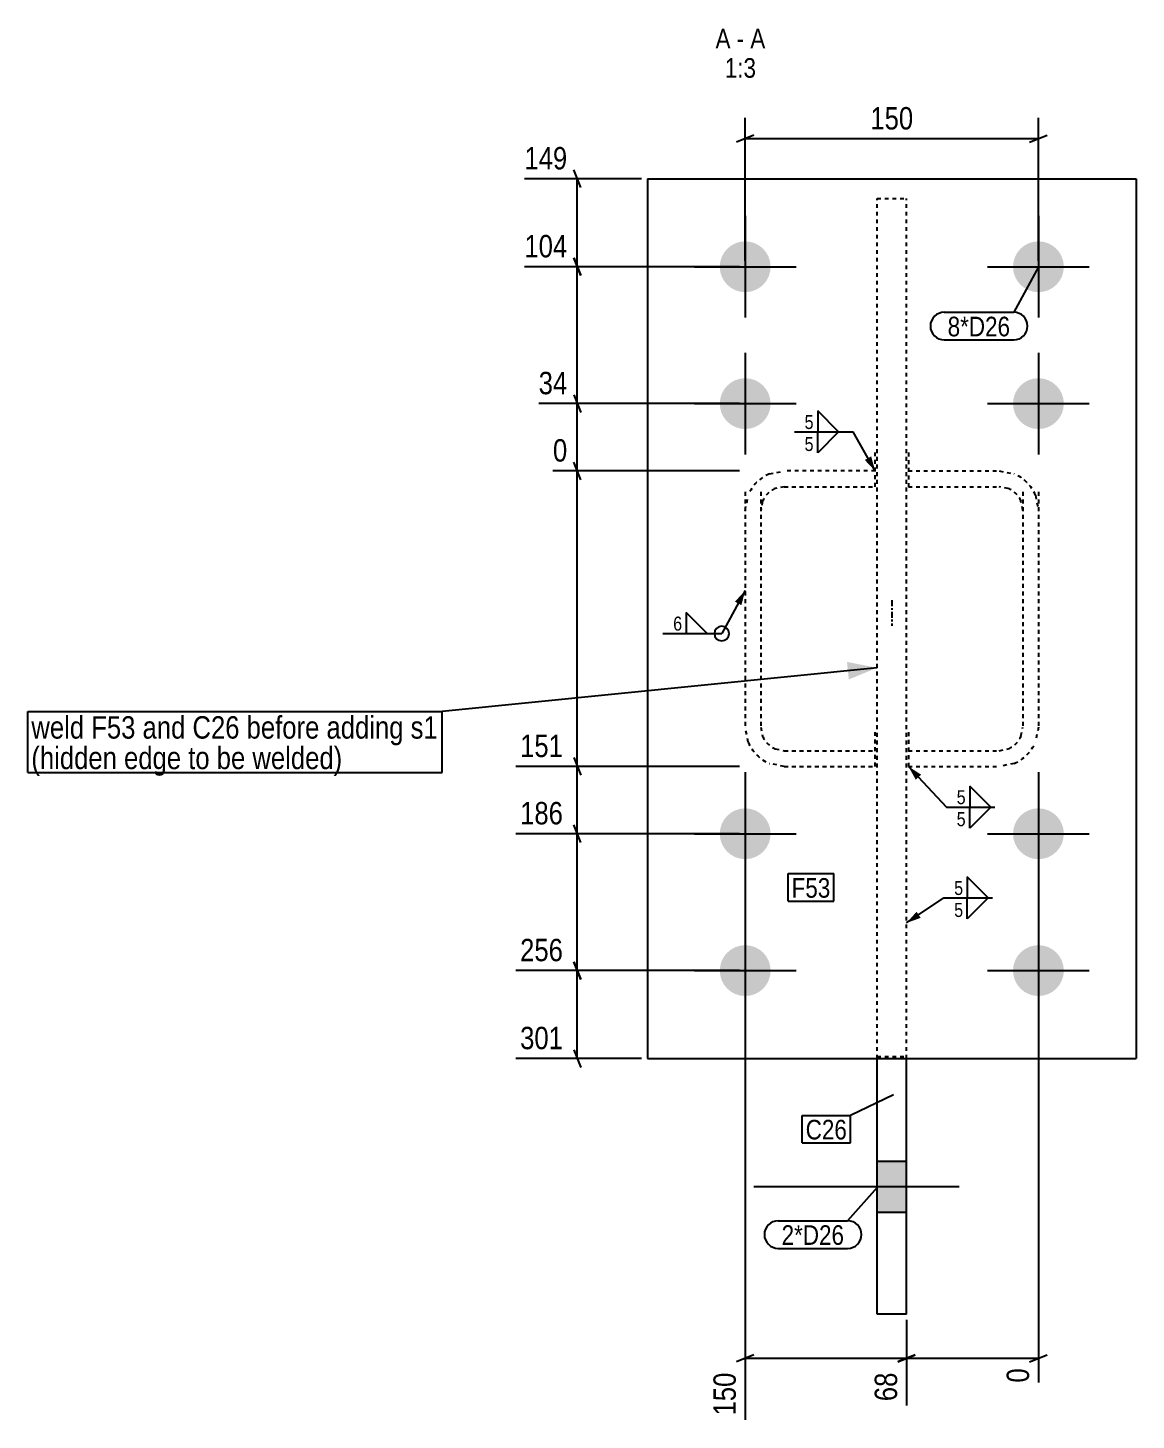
# Model space of a CAD drawing. Header units: millimetres. Extents: x 10 to 45966, y 6 to 1552.
# Drawn here: x 12750 to 13317, y 7 to 719 of the extents above; entities that cross this region are included whole.
import ezdxf

# ---------------------------------------------------------------- set-up
doc = ezdxf.new("R2010")
doc.units = ezdxf.units.MM
doc.linetypes.add('DXK_LINE_DOT2', pattern=[3.9198, 1.9599, -1.9599])
doc.linetypes.add('DXK_LINE_DOT3', pattern=[5.9187, 2.979, -0.9799, 0.9799, -0.9799])
for name, color, linetype in [('MÅLSÆTNING', 7, 'Continuous'), ('STÅL', 7, 'Continuous'), ('TEKST', 7, 'Continuous')]:
    doc.layers.add(name, color=color, linetype=linetype)
doc.styles.add('Arial Narrow', font='ARIALN.TTF', dxfattribs={"height": 0.2})

msp = doc.modelspace()

# ---------------------------------------------------------------- hatches: boundary and pattern name
at = {"layer": 'STÅL', "linetype": 'Continuous'}
for points in [[(13129.65, 596.92, -1), (13103.65, 596.92, -1)], [(13279.65, 596.92, -1), (13253.65, 596.92, -1)], [(13129.65, 526.92, -1), (13103.65, 526.92, -1)], [(13279.65, 526.92, -1), (13253.65, 526.92, -1)], [(13129.65, 306.92, -1), (13103.65, 306.92, -1)], [(13279.65, 306.92, -1), (13253.65, 306.92, -1)], [(13129.65, 236.92, -1), (13103.65, 236.92, -1)], [(13279.65, 236.92, -1), (13253.65, 236.92, -1)], [(13184.15, 139.27), (13184.15, 113.27), (13199.15, 113.27), (13199.15, 139.27)]]:
    msp.add_hatch(color=96, dxfattribs=at).paths.add_polyline_path(points)
at = {"layer": 'TEKST', "linetype": 'Continuous'}
for color, points in [(3, [(13181.09, 499.93), (13183.15, 492.48), (13177.82, 498.08)]), (3, [(13111.41, 425.63), (13116.65, 431.31), (13114.7, 423.83)]), (7, [(13168.74, 394.79), (13184.12, 391.81), (13169.65, 385.83)]), (3, [(13203.9, 334.59), (13200.15, 341.35), (13206.64, 337.15)]), (3, [(13206.42, 263.9), (13199.15, 261.29), (13204.34, 267.02)])]:
    msp.add_hatch(color=color, dxfattribs=at).paths.add_polyline_path(points)

# ---------------------------------------------------------------- linework, layer by layer
at = {"layer": 'MÅLSÆTNING', "color": 7, "linetype": 'Continuous'}
for p, q in [((13116.65, 599.92), (13116.65, 673.13)), ((13266.65, 599.92), (13266.65, 673.13)), ((13121.15, 664.28), (13112.15, 660.68)), ((13116.65, 662.48), (13266.65, 662.48)), ((13262.15, 660.68), (13271.15, 664.28)), ((13063.65, 641.92), (13003.7, 641.92)), ((13032.54, 637.42), (13028.94, 646.42)), ((13030.74, 596.92), (13030.74, 641.92)), ((13028.94, 601.42), (13032.54, 592.42)), ((13032.54, 592.42), (13028.94, 601.42)), ((13113.65, 596.92), (13003.7, 596.92)), ((13113.65, 596.92), (13003.7, 596.92)), ((13030.74, 526.92), (13030.74, 596.92)), ((13028.94, 531.42), (13032.54, 522.42)), ((13028.94, 531.42), (13032.54, 522.42)), ((13113.65, 526.92), (13011.01, 526.92)), ((13113.65, 526.92), (13011.01, 526.92)), ((13030.74, 492.48), (13030.74, 526.92)), ((13113.65, 492.48), (13018.32, 492.48)), ((13113.65, 492.48), (13018.32, 492.48)), ((13032.54, 487.98), (13028.94, 496.98)), ((13032.54, 487.98), (13028.94, 496.98)), ((13030.74, 341.35), (13030.74, 492.48)), ((13028.94, 345.85), (13032.54, 336.85)), ((13113.65, 341.35), (12999.33, 341.35)), ((13030.74, 306.92), (13030.74, 341.35)), ((13116.65, 338.35), (13116.65, 7.2)), ((13266.65, 338.35), (13266.65, 26.2)), ((13113.65, 306.92), (12999.33, 306.92)), ((13032.54, 302.42), (13028.94, 311.42)), ((13030.74, 236.92), (13030.74, 306.92)), ((13113.65, 236.92), (12999.33, 236.92)), ((13113.65, 236.92), (12999.33, 236.92)), ((13028.94, 241.42), (13032.54, 232.42)), ((13032.54, 232.42), (13028.94, 241.42)), ((13030.74, 191.92), (13030.74, 236.92)), ((13028.94, 196.42), (13032.54, 187.42)), ((13063.65, 191.92), (12999.33, 191.92)), ((13199.15, 58.24), (13199.15, 14.51)), ((13121.15, 40.41), (13112.15, 36.81)), ((13116.65, 38.61), (13199.15, 38.61)), ((13194.65, 36.81), (13203.65, 40.41)), ((13199.15, 38.61), (13266.65, 38.61)), ((13262.15, 36.81), (13271.15, 40.41))]:
    msp.add_line(p, q, dxfattribs=at)
at = {"layer": 'STÅL', "color": 2, "linetype": 'Continuous'}
for p, q in [((13066.65, 641.92), (13316.65, 641.92)), ((13066.65, 641.92), (13066.65, 191.92)), ((13316.65, 641.92), (13316.65, 191.92)), ((13066.65, 191.92), (13316.65, 191.92)), ((13184.15, 61.24), (13184.15, 191.92)), ((13199.15, 61.24), (13199.15, 191.92)), ((13199.15, 61.24), (13184.15, 61.24))]:
    msp.add_line(p, q, dxfattribs=at)
at = {"layer": 'STÅL', "color": 7, "linetype": 'DXK_LINE_DOT2'}
for p, q in [((13184.15, 191.92), (13184.15, 631.92)), ((13184.15, 631.92), (13199.15, 631.92)), ((13199.15, 191.92), (13199.15, 631.92)), ((13183.15, 484.42), (13183.15, 501.9)), ((13200.15, 501.9), (13200.15, 484.42)), ((13128.99, 490.94), (13136.65, 492.48)), ((13183.15, 492.48), (13136.65, 492.48)), ((13200.15, 492.48), (13246.65, 492.48)), ((13246.65, 492.48), (13254.3, 490.94)), ((13136.65, 484.42), (13132.06, 483.5)), ((13136.65, 484.42), (13183.15, 484.42)), ((13200.15, 484.42), (13246.65, 484.42)), ((13251.24, 483.5), (13246.65, 484.42)), ((13116.65, 481.75), (13116.65, 361.5)), ((13116.65, 472.33), (13118.17, 480.04)), ((13124.65, 481.75), (13124.65, 361.5)), ((13258.65, 481.75), (13258.65, 361.5)), ((13265.13, 480.04), (13266.65, 472.33)), ((13266.65, 481.75), (13266.65, 361.5)), ((13125.56, 476.95), (13124.65, 472.33)), ((13258.65, 472.33), (13257.73, 476.95)), ((13118.17, 353.79), (13116.65, 361.5)), ((13124.65, 361.5), (13125.56, 356.88)), ((13183.15, 341.35), (13183.15, 358.83)), ((13200.15, 358.83), (13200.15, 341.35)), ((13257.73, 356.88), (13258.65, 361.5)), ((13266.65, 361.5), (13265.13, 353.79)), ((13132.06, 350.33), (13136.65, 349.41)), ((13136.65, 349.41), (13183.15, 349.41)), ((13200.15, 349.41), (13246.65, 349.41)), ((13246.65, 349.41), (13251.24, 350.33)), ((13136.65, 341.35), (13128.99, 342.89)), ((13254.3, 342.89), (13246.65, 341.35)), ((13136.65, 341.35), (13183.15, 341.35)), ((13200.15, 341.35), (13246.65, 341.35)), ((13184.15, 193.02), (13199.15, 193.02))]:
    msp.add_line(p, q, dxfattribs=at)
at = {"layer": 'STÅL', "color": 96, "linetype": 'Continuous'}
for p, q in [((13116.65, 622.92), (13116.65, 570.92)), ((13266.65, 622.92), (13266.65, 570.92)), ((13090.65, 596.92), (13142.65, 596.92)), ((13240.65, 596.92), (13292.65, 596.92)), ((13116.65, 552.92), (13116.65, 500.92)), ((13266.65, 552.92), (13266.65, 500.92)), ((13090.65, 526.92), (13142.65, 526.92)), ((13240.65, 526.92), (13292.65, 526.92)), ((13116.65, 332.92), (13116.65, 280.92)), ((13266.65, 332.92), (13266.65, 280.92)), ((13090.65, 306.92), (13142.65, 306.92)), ((13240.65, 306.92), (13292.65, 306.92)), ((13116.65, 262.92), (13116.65, 210.92)), ((13266.65, 262.92), (13266.65, 210.92)), ((13090.65, 236.92), (13142.65, 236.92)), ((13240.65, 236.92), (13292.65, 236.92)), ((13199.15, 139.27), (13184.15, 139.27)), ((13226.15, 126.27), (13121.15, 126.27)), ((13199.15, 113.27), (13184.15, 113.27))]:
    msp.add_line(p, q, dxfattribs=at)
at = {"layer": 'STÅL', "color": 7, "linetype": 'DXK_LINE_DOT3'}
msp.add_line((13191.65, 426.33), (13191.65, 413.26), dxfattribs=at)
at = {"layer": 'STÅL', "color": 7, "linetype": 'DXK_LINE_DOT2'}
for centre, radius, start, end in [((13136.75, 472.43), 20.08, 112.7149, 157.71377), ((13246.55, 472.43), 20.08, 22.28623, 67.2851), ((13136.71, 472.39), 12.05, 112.7149, 157.71377), ((13246.59, 472.39), 12.05, 22.28623, 67.2851), ((13136.71, 361.44), 12.05, 202.28623, 247.2851), ((13246.59, 361.44), 12.05, 292.7149, 337.71377), ((13136.75, 361.4), 20.08, 202.28623, 247.2851), ((13246.55, 361.4), 20.08, 292.7149, 337.71377)]:
    msp.add_arc(centre, radius, start, end, dxfattribs=at)
at = {"layer": 'TEKST', "color": 3, "linetype": 'Continuous'}
for p, q in [((13183.15, 492.48), (13171.86, 512.44)), ((13116.65, 431.31), (13104.63, 409.32)), ((13200.15, 341.35), (13219.59, 320.55)), ((13199.15, 261.29), (13218.31, 274.1))]:
    msp.add_line(p, q, dxfattribs=at)
for start, end in [(90, 270), (270, 90)]:
    msp.add_arc((13104.63, 409.32), 3.75, start, end, dxfattribs=at)

# ---------------------------------------------------------------- wipeouts: each hides what was drawn before it
at = {"color": 0, "linetype": 'Continuous'}
for points in [[(13109.15, 708.62), (13109.15, 719.12), (13101.48, 719.12), (13101.48, 708.62)], [(13122.21, 693.62), (13122.21, 704.12), (13106.21, 704.12), (13106.21, 693.62)], [(12959.81, 355.58), (12959.81, 367.58), (12751.48, 367.58), (12751.48, 355.58)], [(12910.83, 339.98), (12910.83, 351.98), (12751.48, 351.98), (12751.48, 339.98)]]:
    msp.add_wipeout(points, dxfattribs=at).dxf.layer = 'TEKST'
at = {"color": 0}
for points in [[(13252.2, 561.34), (13252.2, 571.84), (13220.23, 571.84), (13220.23, 561.34)], [(13152.21, 513.34), (13152.21, 522.04), (13146.44, 522.04), (13146.44, 513.34)], [(13084.98, 410.22), (13084.98, 418.92), (13079.21, 418.92), (13079.21, 410.22)], [(13230.01, 321.45), (13230.01, 330.15), (13224.24, 330.15), (13224.24, 321.45)], [(13160.21, 274.21), (13160.21, 284.71), (13140.39, 284.71), (13140.39, 274.21)], [(13228.73, 275), (13228.73, 283.7), (13222.96, 283.7), (13222.96, 275)], [(13168.69, 150.57), (13168.69, 161.07), (13147.59, 161.07), (13147.59, 150.57)], [(13167.26, 96.65), (13167.26, 107.15), (13135.29, 107.15), (13135.29, 96.65)]]:
    msp.add_wipeout(points, dxfattribs=at).dxf.layer = 'TEKST'

# ---------------------------------------------------------------- next in the draw order: linework, layer by layer
at = {"layer": 'TEKST', "color": 3, "linetype": 'Continuous'}
for p, q in [((13164.46, 512.44), (13153.75, 523.15)), ((13153.75, 523.15), (13153.75, 512.44)), ((13153.75, 512.44), (13164.46, 512.44)), ((13097.24, 409.32), (13086.52, 420.03)), ((13086.52, 420.03), (13086.52, 409.32)), ((13074.56, 409.32), (13104.63, 409.32)), ((13086.52, 409.32), (13097.24, 409.32)), ((13242.27, 320.55), (13231.55, 331.27)), ((13231.55, 331.27), (13231.55, 320.55)), ((13231.55, 320.55), (13242.27, 320.55)), ((13240.99, 274.1), (13230.27, 284.82)), ((13230.27, 284.82), (13230.27, 274.1)), ((13230.27, 274.1), (13240.99, 274.1))]:
    msp.add_line(p, q, dxfattribs=at)
at = {"layer": 'TEKST', "color": 7, "linetype": 'Continuous'}
for p, q in [((13184.12, 391.81), (12961.61, 369.38)), ((12749.68, 369.38), (12961.61, 369.38)), ((12749.68, 338.18), (12749.68, 369.38)), ((12961.61, 338.18), (12961.61, 369.38)), ((12749.68, 338.18), (12961.61, 338.18))]:
    msp.add_line(p, q, dxfattribs=at)

# ---------------------------------------------------------------- next in the draw order: texts
at = {"layer": 'TEKST', "color": 3, "linetype": 'Continuous', "style": 'Arial Narrow'}
for s, height, p in [('1:3', 10.021, (13106.21, 693.62)), ('weld F53 and C26 before adding s1', 11.4531, (12751.48, 355.58)), ('(hidden edge to be welded)', 11.4531, (12751.48, 339.98))]:
    msp.add_text(s, height=height, dxfattribs=at).set_placement(p)
at = {"layer": 'TEKST', "color": 3, "style": 'Arial Narrow'}
msp.add_text('6', height=7.16, dxfattribs=at).set_placement((13079.81, 410.82))

# ---------------------------------------------------------------- next in the draw order: wipeouts: each hides what was drawn before it
at = {"color": 0}
for points, layer in [([(13205.02, 664.73), (13205.02, 681.53), (13178.28, 681.53), (13178.28, 664.73)], 'MÅLSÆTNING'), ([(13252.2, 561.34), (13252.2, 571.84), (13220.23, 571.84), (13220.23, 561.34)], 'TEKST'), ([(13160.21, 274.21), (13160.21, 284.71), (13140.39, 284.71), (13140.39, 274.21)], 'TEKST'), ([(13168.69, 150.57), (13168.69, 161.07), (13147.59, 161.07), (13147.59, 150.57)], 'TEKST'), ([(13167.26, 96.65), (13167.26, 107.15), (13135.29, 107.15), (13135.29, 96.65)], 'TEKST')]:
    msp.add_wipeout(points, dxfattribs=at).dxf.layer = layer
at = {"color": 0, "linetype": 'Continuous'}
for points, layer in [([(13028.04, 644.32), (13028.04, 661.12), (13001.3, 661.12), (13001.3, 644.32)], 'MÅLSÆTNING'), ([(13028.04, 599.32), (13028.04, 616.12), (13001.3, 616.12), (13001.3, 599.32)], 'MÅLSÆTNING'), ([(13028.04, 529.32), (13028.04, 546.12), (13008.61, 546.12), (13008.61, 529.32)], 'MÅLSÆTNING'), ([(13028.04, 494.88), (13028.04, 511.68), (13015.92, 511.68), (13015.92, 494.88)], 'MÅLSÆTNING'), ([(13025.85, 343.75), (13025.85, 360.55), (12999.11, 360.55), (12999.11, 343.75)], 'MÅLSÆTNING'), ([(13025.85, 309.32), (13025.85, 326.12), (12999.11, 326.12), (12999.11, 309.32)], 'MÅLSÆTNING'), ([(13025.85, 239.32), (13025.85, 256.12), (12999.11, 256.12), (12999.11, 239.32)], 'MÅLSÆTNING'), ([(13025.85, 194.32), (13025.85, 211.12), (12999.11, 211.12), (12999.11, 194.32)], 'MÅLSÆTNING'), ([(13264.25, 35.91), (13247.45, 35.91), (13247.45, 23.8), (13264.25, 23.8)], 'MÅLSÆTNING'), ([(13114.25, 33.72), (13097.45, 33.72), (13097.45, 6.99), (13114.25, 6.99)], 'MÅLSÆTNING'), ([(13196.75, 33.72), (13179.95, 33.72), (13179.95, 14.3), (13196.75, 14.3)], 'MÅLSÆTNING'), ([(13116.12, 708.62), (13116.12, 719.12), (13112.3, 719.12), (13112.3, 708.62)], 'TEKST')]:
    msp.add_wipeout(points, dxfattribs=at).dxf.layer = layer

# ---------------------------------------------------------------- next in the draw order: linework, layer by layer
at = {"layer": 'MÅLSÆTNING', "color": 7, "linetype": 'Continuous'}
for p, q in [((13028.94, 345.85), (13032.54, 336.85)), ((13113.65, 341.35), (12999.33, 341.35)), ((13113.65, 306.92), (12999.33, 306.92)), ((13032.54, 302.42), (13028.94, 311.42)), ((13199.15, 58.24), (13199.15, 14.51)), ((13203.65, 40.41), (13194.65, 36.81))]:
    msp.add_line(p, q, dxfattribs=at)
at = {"layer": 'TEKST', "color": 7, "linetype": 'Continuous'}
for p, q in [((13266.65, 596.92), (13254, 573.64)), ((13218.43, 573.64), (13254, 573.64)), ((13218.43, 559.54), (13254, 559.54)), ((13138.59, 286.51), (13162.01, 286.51)), ((13138.59, 272.41), (13138.59, 286.51)), ((13162.01, 272.41), (13162.01, 286.51)), ((13138.59, 272.41), (13162.01, 272.41)), ((13192.46, 173.46), (13170.49, 162.87)), ((13145.79, 162.87), (13170.49, 162.87)), ((13145.79, 148.77), (13145.79, 162.87)), ((13170.49, 148.77), (13170.49, 162.87)), ((13145.79, 148.77), (13170.49, 148.77)), ((13184.12, 126.04), (13169.06, 108.95)), ((13133.49, 108.95), (13169.06, 108.95)), ((13133.49, 94.85), (13169.06, 94.85))]:
    msp.add_line(p, q, dxfattribs=at)
for centre, start, end in [((13218.43, 566.59), 90, 270), ((13254, 566.59), 270, 90), ((13133.49, 101.9), 90, 270), ((13169.06, 101.9), 270, 90)]:
    msp.add_arc(centre, 7.05, start, end, dxfattribs=at)

# ---------------------------------------------------------------- next in the draw order: texts
at = {"layer": 'MÅLSÆTNING', "color": 3, "style": 'Arial Narrow'}
msp.add_text('150', height=11.453, dxfattribs=at).set_placement((13180.68, 667.13))
at = {"layer": 'MÅLSÆTNING', "color": 3, "linetype": 'Continuous', "style": 'Arial Narrow'}
for s, height, p in [('149', 11.453, (13003.7, 646.72)), ('104', 11.453, (13003.7, 601.72)), ('34', 11.453, (13011.01, 531.72)), ('0', 11.45, (13018.32, 497.28)), ('151', 11.453, (13001.51, 346.15)), ('186', 11.453, (13001.51, 311.72)), ('256', 11.453, (13001.51, 241.72)), ('301', 11.453, (13001.51, 196.72))]:
    msp.add_text(s, height=height, dxfattribs=at).set_placement(p)
for s, height, p in [('150', 11.453, (13111.85, 9.39)), ('68', 11.453, (13194.35, 16.7)), ('0', 11.45, (13261.85, 26.2))]:
    msp.add_text(s, height=height, rotation=90.00021, dxfattribs=at).set_placement(p)
at = {"layer": 'TEKST', "color": 3, "linetype": 'Continuous', "style": 'Arial Narrow'}
for s, p in [('A', (13101.48, 708.62)), ('-', (13112.3, 708.62))]:
    msp.add_text(s, height=10.02, dxfattribs=at).set_placement(p)
at = {"layer": 'TEKST', "color": 3, "style": 'Arial Narrow'}
for s, p in [('8*D26', (13220.23, 561.34)), ('F53', (13140.39, 274.21)), ('C26', (13147.59, 150.57)), ('2*D26', (13135.29, 96.65))]:
    msp.add_text(s, height=10.021, dxfattribs=at).set_placement(p)

# ---------------------------------------------------------------- next in the draw order: wipeouts: each hides what was drawn before it
at = {"color": 0, "linetype": 'Continuous'}
for points in [[(13126.94, 708.62), (13126.94, 719.12), (13119.27, 719.12), (13119.27, 708.62)], [(13152.21, 502.09), (13152.21, 510.79), (13146.44, 510.79), (13146.44, 502.09)], [(13230.01, 310.2), (13230.01, 318.9), (13224.24, 318.9), (13224.24, 310.2)], [(13228.73, 263.75), (13228.73, 272.45), (13222.96, 272.45), (13222.96, 263.75)]]:
    msp.add_wipeout(points, dxfattribs=at).dxf.layer = 'TEKST'

# ---------------------------------------------------------------- next in the draw order: linework, layer by layer
at = {"layer": 'TEKST', "color": 3, "linetype": 'Continuous'}
for p, q in [((13141.79, 512.44), (13171.86, 512.44)), ((13153.75, 512.44), (13164.46, 512.44)), ((13164.46, 512.44), (13153.75, 501.73)), ((13153.75, 501.73), (13153.75, 512.44)), ((13219.59, 320.55), (13244.41, 320.55)), ((13231.55, 320.55), (13242.27, 320.55)), ((13242.27, 320.55), (13231.55, 309.84)), ((13231.55, 309.84), (13231.55, 320.55)), ((13218.31, 274.1), (13243.13, 274.1)), ((13230.27, 274.1), (13240.99, 274.1)), ((13240.99, 274.1), (13230.27, 263.39)), ((13230.27, 263.39), (13230.27, 274.1))]:
    msp.add_line(p, q, dxfattribs=at)

# ---------------------------------------------------------------- next in the draw order: texts
at = {"layer": 'TEKST', "color": 3, "linetype": 'Continuous', "style": 'Arial Narrow'}
for s, height, p in [('A', 10.02, (13119.27, 708.62)), ('5', 7.16, (13147.04, 502.69)), ('5', 7.16, (13224.84, 310.8)), ('5', 7.16, (13223.56, 264.35))]:
    msp.add_text(s, height=height, dxfattribs=at).set_placement(p)
at = {"layer": 'TEKST', "color": 3, "style": 'Arial Narrow'}
for p in [(13147.04, 513.94), (13224.84, 322.05), (13223.56, 275.6)]:
    msp.add_text('5', height=7.16, dxfattribs=at).set_placement(p)

doc.saveas('drawing.dxf')
